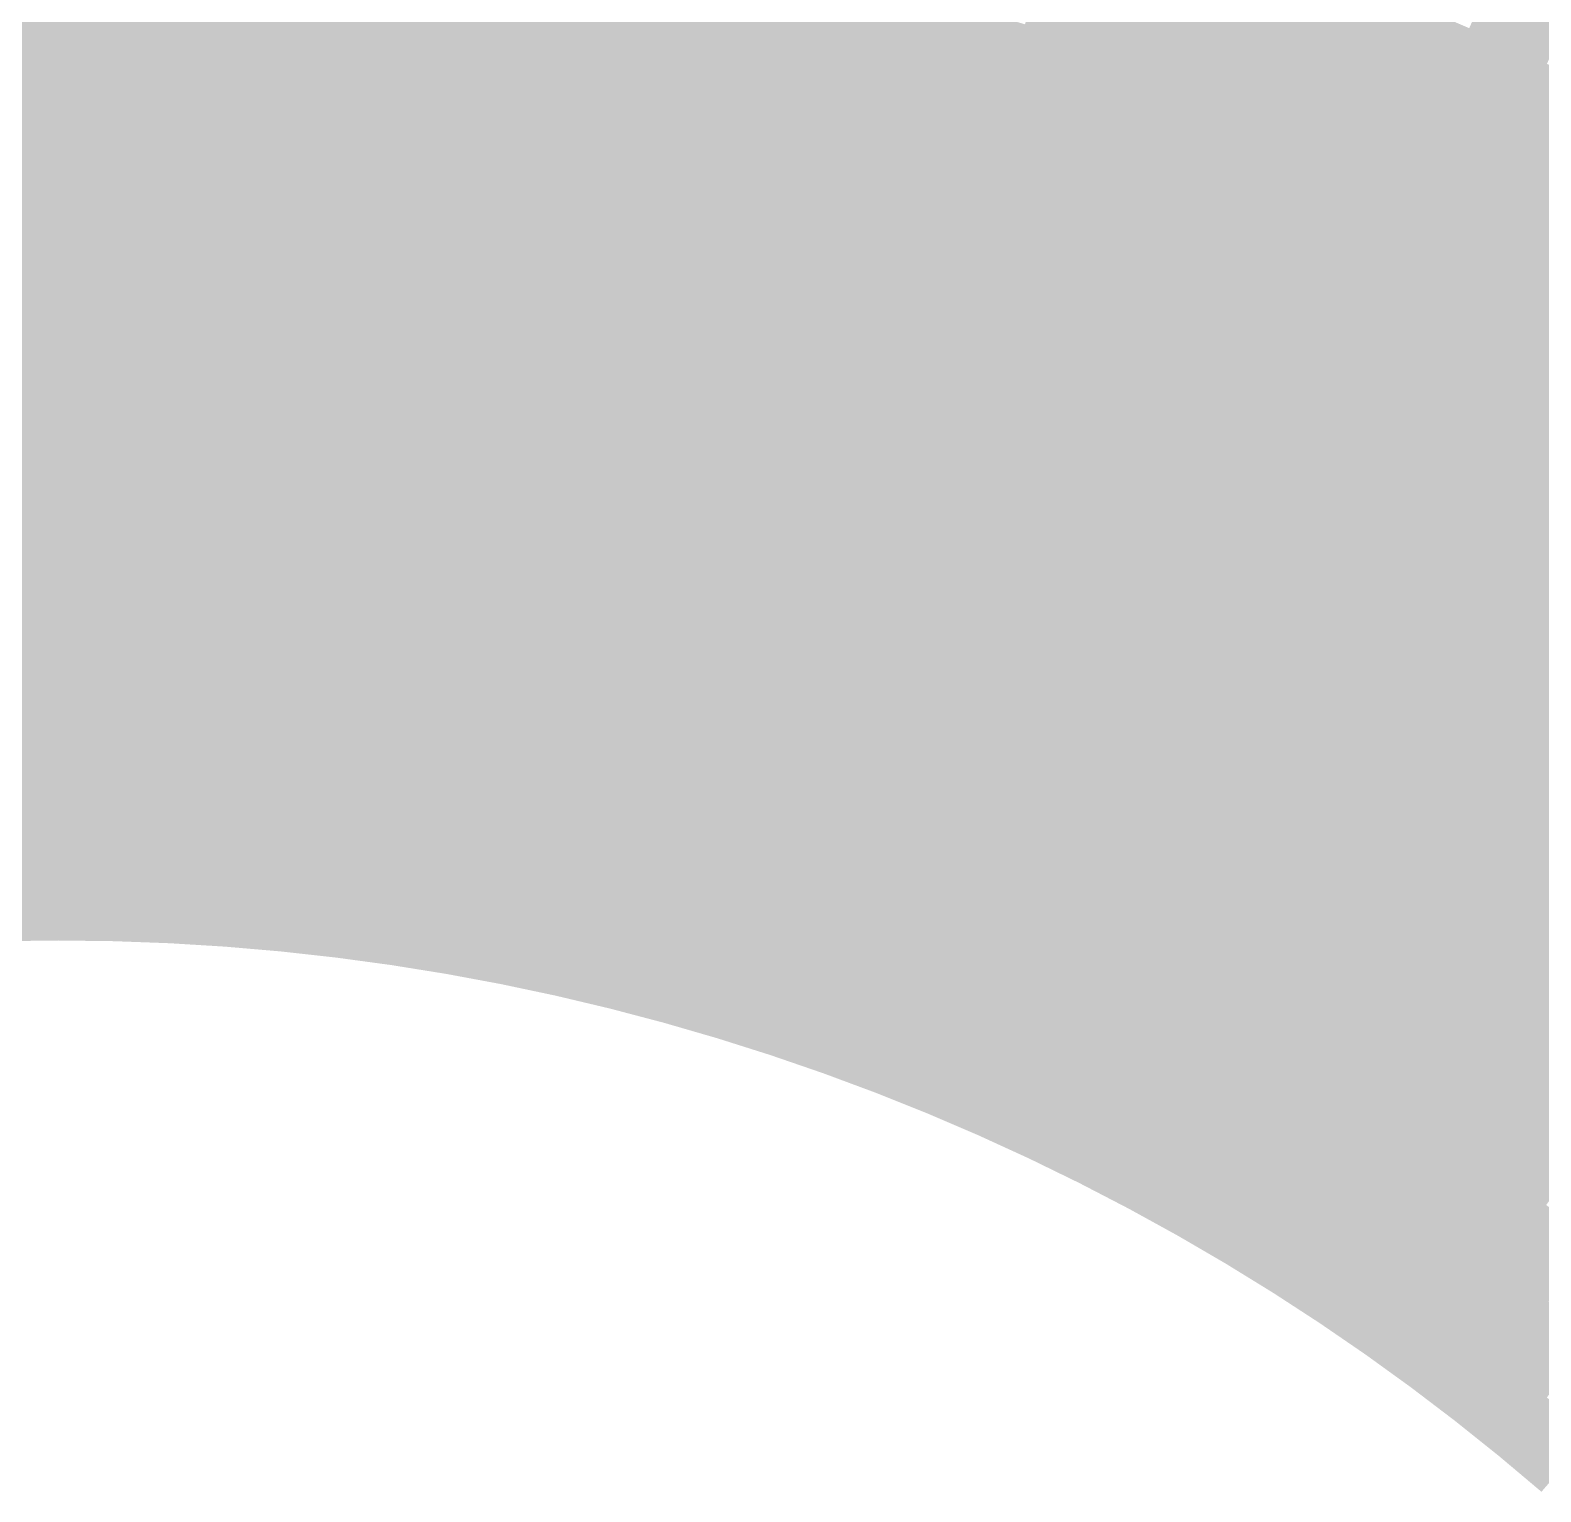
# Model space of a CAD drawing. Header units: inches. Extents: x -266 to 784, y -170 to 213.
# Drawn here: x -0.37 to 19.59, y 22.72 to 42.03 of the extents above; entities that cross this region are included whole.
import ezdxf

# ---------------------------------------------------------------- set-up
doc = ezdxf.new("R2010")
doc.units = ezdxf.units.IN
doc.header["$MEASUREMENT"] = 0

msp = doc.modelspace()

# ---------------------------------------------------------------- linework, layer by layer
at = {"color": 68, "true_color": 0x364000}
msp.add_solid([(15.160043, 42.369483), (15.496933, 43.311027), (16.195277, 41.984676), (16.555172, 42.917669)], dxfattribs=at)
at = {"color": 78, "true_color": 0x273700}
msp.add_solid([(8.388884, 42.173767), (8.583974, 43.154552), (9.421353, 41.955192), (9.640455, 42.930894)], dxfattribs=at)
at = {"color": 88, "true_color": 0x193300}
msp.add_solid([(-1.030732, 41.98735), (-1.055273, 42.987049), (0, 42), (0, 43)], dxfattribs=at)
at = {"color": 88, "true_color": 0x1b3300}
msp.add_solid([(0, 42), (0, 43), (1.030732, 41.98735), (1.055273, 42.987049)], dxfattribs=at)
at = {"color": 88, "true_color": 0x1c3300}
msp.add_solid([(1.030732, 41.98735), (1.055273, 42.987049), (2.060842, 41.949409), (2.10991, 42.948205)], dxfattribs=at)
at = {"color": 78, "true_color": 0x1d3300}
msp.add_solid([(2.060842, 41.949409), (2.10991, 42.948205), (3.089712, 41.886199), (3.163276, 42.88349)], dxfattribs=at)
at = {"color": 78, "true_color": 0x293700}
msp.add_solid([(9.421353, 41.955192), (9.640455, 42.930894), (10.448148, 41.711344), (10.691128, 42.681375)], dxfattribs=at)
at = {"color": 68, "true_color": 0x303c00}
msp.add_solid([(12.772526, 42.105375), (13.06281, 43.062315), (13.801997, 41.77924), (14.115678, 42.728768)], dxfattribs=at)
at = {"color": 68, "true_color": 0x384000}
msp.add_solid([(16.195277, 41.984676), (16.555172, 42.917669), (17.220754, 41.574579), (17.603438, 42.498458)], dxfattribs=at)
at = {"color": 68, "true_color": 0x3f4400}
msp.add_solid([(18.6411, 42.053649), (19.046342, 42.967859), (19.667534, 41.583507), (20.095089, 42.487497)], dxfattribs=at)
at = {"color": 78, "true_color": 0x1e3300}
msp.add_solid([(3.089712, 41.886199), (3.163276, 42.88349), (4.11672, 41.797759), (4.214737, 42.792943)], dxfattribs=at)
at = {"color": 78, "true_color": 0x1f3300}
msp.add_solid([(4.11672, 41.797759), (4.214737, 42.792943), (5.141248, 41.68414), (5.263659, 42.67662)], dxfattribs=at)
at = {"color": 68, "true_color": 0x313c00}
msp.add_solid([(13.801997, 41.77924), (14.115678, 42.728768), (14.823154, 41.427939), (15.160043, 42.369483)], dxfattribs=at)
at = {"color": 78, "true_color": 0x213300}
msp.add_solid([(5.141248, 41.68414), (5.263659, 42.67662), (6.16268, 41.545413), (6.30941, 42.53459)], dxfattribs=at)
at = {"color": 78, "true_color": 0x223300}
msp.add_solid([(6.16268, 41.545413), (6.30941, 42.53459), (7.180399, 41.381661), (7.351361, 42.366939)], dxfattribs=at)
at = {"color": 78, "true_color": 0x2a3700}
msp.add_solid([(10.448148, 41.711344), (10.691128, 42.681375), (11.468649, 41.442371), (11.735361, 42.406147)], dxfattribs=at)
at = {"color": 78, "true_color": 0x233300}
msp.add_solid([(7.180399, 41.381661), (7.351361, 42.366939), (8.193794, 41.192982), (8.388884, 42.173767)], dxfattribs=at)
at = {"color": 78, "true_color": 0x2b3700}
msp.add_solid([(11.468649, 41.442371), (11.735361, 42.406147), (12.482241, 41.148434), (12.772526, 42.105375)], dxfattribs=at)
at = {"color": 68, "true_color": 0x333c00}
msp.add_solid([(14.823154, 41.427939), (15.160043, 42.369483), (15.835382, 41.051683), (16.195277, 41.984676)], dxfattribs=at)
at = {"color": 68, "true_color": 0x394000}
msp.add_solid([(17.220754, 41.574579), (17.603438, 42.498458), (18.235859, 41.139439), (18.6411, 42.053649)], dxfattribs=at)
at = {"color": 78, "true_color": 0x243300}
msp.add_solid([(8.193794, 41.192982), (8.388884, 42.173767), (9.202252, 40.979489), (9.421353, 41.955192)], dxfattribs=at)
at = {"color": 78, "true_color": 0x2c3700}
msp.add_solid([(12.482241, 41.148434), (12.772526, 42.105375), (13.488315, 40.829712), (13.801997, 41.77924)], dxfattribs=at)
at = {"color": 88, "true_color": 0x172f00}
msp.add_solid([(-1.00619, 40.987652), (-1.030732, 41.98735), (0, 41), (0, 42)], dxfattribs=at)
at = {"color": 88, "true_color": 0x182f00}
msp.add_solid([(0, 41), (0, 42), (1.00619, 40.987652), (1.030732, 41.98735)], dxfattribs=at)
at = {"color": 88, "true_color": 0x192f00}
msp.add_solid([(1.00619, 40.987652), (1.030732, 41.98735), (2.011775, 40.950614), (2.060842, 41.949409)], dxfattribs=at)
at = {"color": 88, "true_color": 0x1b2f00}
msp.add_solid([(2.011775, 40.950614), (2.060842, 41.949409), (3.016147, 40.888909), (3.089712, 41.886199)], dxfattribs=at)
at = {"color": 78, "true_color": 0x253300}
msp.add_solid([(9.202252, 40.979489), (9.421353, 41.955192), (10.205168, 40.741313), (10.448148, 41.711344)], dxfattribs=at)
at = {"color": 68, "true_color": 0x343c00}
msp.add_solid([(15.835382, 41.051683), (16.195277, 41.984676), (16.838071, 40.650699), (17.220754, 41.574579)], dxfattribs=at)
at = {"color": 68, "true_color": 0x3b4000}
msp.add_solid([(18.235859, 41.139439), (18.6411, 42.053649), (19.239979, 40.679518), (19.667534, 41.583507)], dxfattribs=at)
at = {"color": 88, "true_color": 0x1c2f00}
msp.add_solid([(3.016147, 40.888909), (3.089712, 41.886199), (4.018703, 40.802574), (4.11672, 41.797759)], dxfattribs=at)
at = {"color": 78, "true_color": 0x1d2f00}
msp.add_solid([(4.018703, 40.802574), (4.11672, 41.797759), (5.018838, 40.691661), (5.141248, 41.68414)], dxfattribs=at)
at = {"color": 78, "true_color": 0x273300}
msp.add_solid([(10.205168, 40.741313), (10.448148, 41.711344), (11.201936, 40.478595), (11.468649, 41.442371)], dxfattribs=at)
at = {"color": 78, "true_color": 0x2e3700}
msp.add_solid([(13.488315, 40.829712), (13.801997, 41.77924), (14.486264, 40.486395), (14.823154, 41.427939)], dxfattribs=at)
at = {"color": 78, "true_color": 0x1e2f00}
msp.add_solid([(5.018838, 40.691661), (5.141248, 41.68414), (6.015949, 40.556237), (6.16268, 41.545413)], dxfattribs=at)
at = {"color": 78, "true_color": 0x1f2f00}
msp.add_solid([(6.015949, 40.556237), (6.16268, 41.545413), (7.009437, 40.396383), (7.180399, 41.381661)], dxfattribs=at)
at = {"color": 68, "true_color": 0x353c00}
msp.add_solid([(16.838071, 40.650699), (17.220754, 41.574579), (17.830618, 40.225229), (18.235859, 41.139439)], dxfattribs=at)
at = {"color": 68, "true_color": 0x3c4000}
msp.add_solid([(19.239979, 40.679518), (19.667534, 41.583507), (20.23251, 40.195094), (20.682121, 41.088318)], dxfattribs=at)
at = {"color": 78, "true_color": 0x202f00}
msp.add_solid([(7.009437, 40.396383), (7.180399, 41.381661), (7.998703, 40.212196), (8.193794, 41.192982)], dxfattribs=at)
at = {"color": 78, "true_color": 0x283300}
msp.add_solid([(11.201936, 40.478595), (11.468649, 41.442371), (12.191956, 40.191494), (12.482241, 41.148434)], dxfattribs=at)
at = {"color": 78, "true_color": 0x2f3700}
msp.add_solid([(14.486264, 40.486395), (14.823154, 41.427939), (15.475487, 40.11869), (15.835382, 41.051683)], dxfattribs=at)
at = {"color": 78, "true_color": 0x212f00}
msp.add_solid([(7.998703, 40.212196), (8.193794, 41.192982), (8.983151, 40.003787), (9.202252, 40.979489)], dxfattribs=at)
at = {"color": 78, "true_color": 0x293300}
msp.add_solid([(12.191956, 40.191494), (12.482241, 41.148434), (13.174633, 39.880184), (13.488315, 40.829712)], dxfattribs=at)
at = {"color": 68, "true_color": 0x373c00}
msp.add_solid([(17.830618, 40.225229), (18.235859, 41.139439), (18.812424, 39.775529), (19.239979, 40.679518)], dxfattribs=at)
at = {"color": 88, "true_color": 0x152b00}
msp.add_solid([(-0.981649, 39.987953), (-1.00619, 40.987652), (0, 40), (0, 41)], dxfattribs=at)
at = {"color": 88, "true_color": 0x162b00}
msp.add_solid([(0, 40), (0, 41), (0.981649, 39.987953), (1.00619, 40.987652)], dxfattribs=at)
at = {"color": 88, "true_color": 0x172b00}
msp.add_solid([(0.981649, 39.987953), (1.00619, 40.987652), (1.962707, 39.951818), (2.011775, 40.950614)], dxfattribs=at)
at = {"color": 88, "true_color": 0x182b00}
msp.add_solid([(1.962707, 39.951818), (2.011775, 40.950614), (2.942583, 39.891618), (3.016147, 40.888909)], dxfattribs=at)
at = {"color": 78, "true_color": 0x222f00}
msp.add_solid([(8.983151, 40.003787), (9.202252, 40.979489), (9.962187, 39.771281), (10.205168, 40.741313)], dxfattribs=at)
at = {"color": 68, "true_color": 0x303700}
msp.add_solid([(15.475487, 40.11869), (15.835382, 41.051683), (16.455388, 39.72682), (16.838071, 40.650699)], dxfattribs=at)
at = {"color": 88, "true_color": 0x192b00}
msp.add_solid([(2.942583, 39.891618), (3.016147, 40.888909), (3.920686, 39.807389), (4.018703, 40.802574)], dxfattribs=at)
at = {"color": 88, "true_color": 0x1a2b00}
msp.add_solid([(3.920686, 39.807389), (4.018703, 40.802574), (4.896427, 39.699181), (5.018838, 40.691661)], dxfattribs=at)
at = {"color": 78, "true_color": 0x232f00}
msp.add_solid([(9.962187, 39.771281), (10.205168, 40.741313), (10.935223, 39.514819), (11.201936, 40.478595)], dxfattribs=at)
at = {"color": 78, "true_color": 0x2a3300}
msp.add_solid([(13.174633, 39.880184), (13.488315, 40.829712), (14.149374, 39.544851), (14.486264, 40.486395)], dxfattribs=at)
at = {"color": 88, "true_color": 0x1b2b00}
msp.add_solid([(4.896427, 39.699181), (5.018838, 40.691661), (5.869219, 39.56706), (6.015949, 40.556237)], dxfattribs=at)
at = {"color": 88, "true_color": 0x1c2b00}
msp.add_solid([(5.869219, 39.56706), (6.015949, 40.556237), (6.838476, 39.411106), (7.009437, 40.396383)], dxfattribs=at)
at = {"color": 68, "true_color": 0x323700}
msp.add_solid([(16.455388, 39.72682), (16.838071, 40.650699), (17.425377, 39.311019), (17.830618, 40.225229)], dxfattribs=at)
at = {"color": 68, "true_color": 0x383c00}
msp.add_solid([(18.812424, 39.775529), (19.239979, 40.679518), (19.782899, 39.301869), (20.23251, 40.195094)], dxfattribs=at)
at = {"color": 78, "true_color": 0x1d2b00}
msp.add_solid([(6.838476, 39.411106), (7.009437, 40.396383), (7.803613, 39.231411), (7.998703, 40.212196)], dxfattribs=at)
at = {"color": 78, "true_color": 0x242f00}
msp.add_solid([(10.935223, 39.514819), (11.201936, 40.478595), (11.901672, 39.234554), (12.191956, 40.191494)], dxfattribs=at)
at = {"color": 78, "true_color": 0x2b3300}
msp.add_solid([(14.149374, 39.544851), (14.486264, 40.486395), (15.115592, 39.185698), (15.475487, 40.11869)], dxfattribs=at)
at = {"color": 78, "true_color": 0x1e2b00}
msp.add_solid([(7.803613, 39.231411), (7.998703, 40.212196), (8.76405, 39.028085), (8.983151, 40.003787)], dxfattribs=at)
at = {"color": 78, "true_color": 0x262f00}
msp.add_solid([(11.901672, 39.234554), (12.191956, 40.191494), (12.860951, 38.930655), (13.174633, 39.880184)], dxfattribs=at)
at = {"color": 78, "true_color": 0x2d3300}
msp.add_solid([(15.115592, 39.185698), (15.475487, 40.11869), (16.072704, 38.80294), (16.455388, 39.72682)], dxfattribs=at)
at = {"color": 68, "true_color": 0x333700}
msp.add_solid([(17.425377, 39.311019), (17.830618, 40.225229), (18.384869, 38.87154), (18.812424, 39.775529)], dxfattribs=at)
at = {"color": 88, "true_color": 0x132600}
msp.add_solid([(-0.957108, 38.988254), (-0.981649, 39.987953), (0, 39), (0, 40)], dxfattribs=at)
at = {"color": 88, "true_color": 0x142600}
msp.add_solid([(0, 39), (0, 40), (0.957108, 38.988254), (0.981649, 39.987953)], dxfattribs=at)
at = {"color": 88, "true_color": 0x152600}
msp.add_solid([(0.957108, 38.988254), (0.981649, 39.987953), (1.913639, 38.953023), (1.962707, 39.951818)], dxfattribs=at)
at = {"color": 88, "true_color": 0x162600}
msp.add_solid([(1.913639, 38.953023), (1.962707, 39.951818), (2.869018, 38.894328), (2.942583, 39.891618)], dxfattribs=at)
at = {"color": 78, "true_color": 0x1f2b00}
msp.add_solid([(8.76405, 39.028085), (8.983151, 40.003787), (9.719207, 38.80125), (9.962187, 39.771281)], dxfattribs=at)
at = {"color": 88, "true_color": 0x172600}
msp.add_solid([(2.869018, 38.894328), (2.942583, 39.891618), (3.822668, 38.812204), (3.920686, 39.807389)], dxfattribs=at)
at = {"color": 88, "true_color": 0x182600}
for points in [[(3.822668, 38.812204), (3.920686, 39.807389), (4.774016, 38.706702), (4.896427, 39.699181)], [(4.774016, 38.706702), (4.896427, 39.699181), (5.722489, 38.577884), (5.869219, 39.56706)]]:
    msp.add_solid(points, dxfattribs=at)
at = {"color": 78, "true_color": 0x202b00}
msp.add_solid([(9.719207, 38.80125), (9.962187, 39.771281), (10.66851, 38.551043), (10.935223, 39.514819)], dxfattribs=at)
at = {"color": 78, "true_color": 0x272f00}
msp.add_solid([(12.860951, 38.930655), (13.174633, 39.880184), (13.812484, 38.603307), (14.149374, 39.544851)], dxfattribs=at)
at = {"color": 78, "true_color": 0x2e3300}
msp.add_solid([(16.072704, 38.80294), (16.455388, 39.72682), (17.020135, 38.39681), (17.425377, 39.311019)], dxfattribs=at)
at = {"color": 68, "true_color": 0x343700}
msp.add_solid([(18.384869, 38.87154), (18.812424, 39.775529), (19.333287, 38.408645), (19.782899, 39.301869)], dxfattribs=at)
at = {"color": 88, "true_color": 0x192600}
msp.add_solid([(5.722489, 38.577884), (5.869219, 39.56706), (6.667514, 38.425828), (6.838476, 39.411106)], dxfattribs=at)
at = {"color": 78, "true_color": 0x212b00}
msp.add_solid([(10.66851, 38.551043), (10.935223, 39.514819), (11.611387, 38.277613), (11.901672, 39.234554)], dxfattribs=at)
at = {"color": 78, "true_color": 0x282f00}
msp.add_solid([(13.812484, 38.603307), (14.149374, 39.544851), (14.755696, 38.252705), (15.115592, 39.185698)], dxfattribs=at)
at = {"color": 88, "true_color": 0x1a2600}
msp.add_solid([(6.667514, 38.425828), (6.838476, 39.411106), (7.608523, 38.250626), (7.803613, 39.231411)], dxfattribs=at)
at = {"color": 78, "true_color": 0x2f3300}
msp.add_solid([(17.020135, 38.39681), (17.425377, 39.311019), (17.957314, 37.96755), (18.384869, 38.87154)], dxfattribs=at)
at = {"color": 88, "true_color": 0x1b2600}
msp.add_solid([(7.608523, 38.250626), (7.803613, 39.231411), (8.544948, 38.052383), (8.76405, 39.028085)], dxfattribs=at)
at = {"color": 78, "true_color": 0x222b00}
msp.add_solid([(11.611387, 38.277613), (11.901672, 39.234554), (12.54727, 37.981127), (12.860951, 38.930655)], dxfattribs=at)
at = {"color": 78, "true_color": 0x292f00}
msp.add_solid([(14.755696, 38.252705), (15.115592, 39.185698), (15.690021, 37.879061), (16.072704, 38.80294)], dxfattribs=at)
at = {"color": 68, "true_color": 0x363700}
msp.add_solid([(19.333287, 38.408645), (19.782899, 39.301869), (20.27006, 37.922614), (20.741456, 38.804536)], dxfattribs=at)
at = {"color": 88, "true_color": 0x112200}
msp.add_solid([(-0.932567, 37.988555), (-0.957108, 38.988254), (0, 38), (0, 39)], dxfattribs=at)
at = {"color": 88, "true_color": 0x122200}
msp.add_solid([(0, 38), (0, 39), (0.932567, 37.988555), (0.957108, 38.988254)], dxfattribs=at)
at = {"color": 88, "true_color": 0x132200}
for points in [[(0.932567, 37.988555), (0.957108, 38.988254), (1.864572, 37.954227), (1.913639, 38.953023)], [(1.864572, 37.954227), (1.913639, 38.953023), (2.795453, 37.897037), (2.869018, 38.894328)]]:
    msp.add_solid(points, dxfattribs=at)
at = {"color": 88, "true_color": 0x1c2600}
msp.add_solid([(8.544948, 38.052383), (8.76405, 39.028085), (9.476227, 37.831219), (9.719207, 38.80125)], dxfattribs=at)
at = {"color": 78, "true_color": 0x232b00}
msp.add_solid([(12.54727, 37.981127), (12.860951, 38.930655), (13.475594, 37.661763), (13.812484, 38.603307)], dxfattribs=at)
at = {"color": 88, "true_color": 0x142200}
msp.add_solid([(2.795453, 37.897037), (2.869018, 38.894328), (3.724651, 37.81702), (3.822668, 38.812204)], dxfattribs=at)
at = {"color": 88, "true_color": 0x152200}
msp.add_solid([(3.724651, 37.81702), (3.822668, 38.812204), (4.651606, 37.714222), (4.774016, 38.706702)], dxfattribs=at)
at = {"color": 78, "true_color": 0x1d2600}
msp.add_solid([(9.476227, 37.831219), (9.719207, 38.80125), (10.401798, 37.587267), (10.66851, 38.551043)], dxfattribs=at)
at = {"color": 78, "true_color": 0x2a2f00}
msp.add_solid([(15.690021, 37.879061), (16.072704, 38.80294), (16.614894, 37.4826), (17.020135, 38.39681)], dxfattribs=at)
at = {"color": 68, "true_color": 0x303300}
msp.add_solid([(17.957314, 37.96755), (18.384869, 38.87154), (18.883676, 37.515421), (19.333287, 38.408645)], dxfattribs=at)
at = {"color": 88, "true_color": 0x162200}
msp.add_solid([(4.651606, 37.714222), (4.774016, 38.706702), (5.575758, 37.588707), (5.722489, 38.577884)], dxfattribs=at)
at = {"color": 88, "true_color": 0x172200}
for points in [[(5.575758, 37.588707), (5.722489, 38.577884), (6.496552, 37.44055), (6.667514, 38.425828)], [(6.496552, 37.44055), (6.667514, 38.425828), (7.413432, 37.269841), (7.608523, 38.250626)]]:
    msp.add_solid(points, dxfattribs=at)
at = {"color": 78, "true_color": 0x1e2600}
msp.add_solid([(10.401798, 37.587267), (10.66851, 38.551043), (11.321102, 37.320673), (11.611387, 38.277613)], dxfattribs=at)
at = {"color": 78, "true_color": 0x242b00}
msp.add_solid([(13.475594, 37.661763), (13.812484, 38.603307), (14.395801, 37.319712), (14.755696, 38.252705)], dxfattribs=at)
at = {"color": 78, "true_color": 0x2b2f00}
msp.add_solid([(16.614894, 37.4826), (17.020135, 38.39681), (17.529759, 37.063561), (17.957314, 37.96755)], dxfattribs=at)
at = {"color": 68, "true_color": 0x313300}
msp.add_solid([(18.883676, 37.515421), (19.333287, 38.408645), (19.798663, 37.040693), (20.27006, 37.922614)], dxfattribs=at)
at = {"color": 88, "true_color": 0x182200}
msp.add_solid([(7.413432, 37.269841), (7.608523, 38.250626), (8.325847, 37.076681), (8.544948, 38.052383)], dxfattribs=at)
at = {"color": 78, "true_color": 0x1f2600}
msp.add_solid([(11.321102, 37.320673), (11.611387, 38.277613), (12.233588, 37.031599), (12.54727, 37.981127)], dxfattribs=at)
at = {"color": 78, "true_color": 0x252b00}
msp.add_solid([(14.395801, 37.319712), (14.755696, 38.252705), (15.307337, 36.955181), (15.690021, 37.879061)], dxfattribs=at)
at = {"color": 88, "true_color": 0x0f1e00}
msp.add_solid([(-0.908025, 36.988856), (-0.932567, 37.988555), (0, 37), (0, 38)], dxfattribs=at)
at = {"color": 88, "true_color": 0x101e00}
for points in [[(0, 37), (0, 38), (0.908025, 36.988856), (0.932567, 37.988555)], [(0.908025, 36.988856), (0.932567, 37.988555), (1.815504, 36.955432), (1.864572, 37.954227)]]:
    msp.add_solid(points, dxfattribs=at)
at = {"color": 88, "true_color": 0x111e00}
msp.add_solid([(1.815504, 36.955432), (1.864572, 37.954227), (2.721889, 36.899747), (2.795453, 37.897037)], dxfattribs=at)
at = {"color": 88, "true_color": 0x192200}
msp.add_solid([(8.325847, 37.076681), (8.544948, 38.052383), (9.233247, 36.861188), (9.476227, 37.831219)], dxfattribs=at)
at = {"color": 78, "true_color": 0x202600}
msp.add_solid([(12.233588, 37.031599), (12.54727, 37.981127), (13.138704, 36.720219), (13.475594, 37.661763)], dxfattribs=at)
at = {"color": 78, "true_color": 0x2c2f00}
msp.add_solid([(17.529759, 37.063561), (17.957314, 37.96755), (18.434065, 36.622196), (18.883676, 37.515421)], dxfattribs=at)
at = {"color": 88, "true_color": 0x121e00}
for points in [[(2.721889, 36.899747), (2.795453, 37.897037), (3.626634, 36.821835), (3.724651, 37.81702)], [(3.626634, 36.821835), (3.724651, 37.81702), (4.529195, 36.721743), (4.651606, 37.714222)]]:
    msp.add_solid(points, dxfattribs=at)
at = {"color": 88, "true_color": 0x131e00}
msp.add_solid([(4.529195, 36.721743), (4.651606, 37.714222), (5.429028, 36.599531), (5.575758, 37.588707)], dxfattribs=at)
at = {"color": 88, "true_color": 0x1a2200}
msp.add_solid([(9.233247, 36.861188), (9.476227, 37.831219), (10.135085, 36.62349), (10.401798, 37.587267)], dxfattribs=at)
at = {"color": 78, "true_color": 0x262b00}
msp.add_solid([(15.307337, 36.955181), (15.690021, 37.879061), (16.209653, 36.56839), (16.614894, 37.4826)], dxfattribs=at)
at = {"color": 88, "true_color": 0x141e00}
for points in [[(5.429028, 36.599531), (5.575758, 37.588707), (6.32559, 36.455273), (6.496552, 37.44055)], [(6.32559, 36.455273), (6.496552, 37.44055), (7.218342, 36.289055), (7.413432, 37.269841)]]:
    msp.add_solid(points, dxfattribs=at)
at = {"color": 88, "true_color": 0x1b2200}
for points in [[(10.135085, 36.62349), (10.401798, 37.587267), (11.030818, 36.363733), (11.321102, 37.320673)], [(11.030818, 36.363733), (11.321102, 37.320673), (11.919906, 36.082071), (12.233588, 37.031599)]]:
    msp.add_solid(points, dxfattribs=at)
at = {"color": 78, "true_color": 0x212600}
for points in [[(13.138704, 36.720219), (13.475594, 37.661763), (14.035906, 36.386719), (14.395801, 37.319712)], [(14.035906, 36.386719), (14.395801, 37.319712), (14.924654, 36.031302), (15.307337, 36.955181)]]:
    msp.add_solid(points, dxfattribs=at)
at = {"color": 78, "true_color": 0x2d2f00}
msp.add_solid([(18.434065, 36.622196), (18.883676, 37.515421), (19.327266, 36.158772), (19.798663, 37.040693)], dxfattribs=at)
at = {"color": 78, "true_color": 0x272b00}
msp.add_solid([(16.209653, 36.56839), (16.614894, 37.4826), (17.102204, 36.159572), (17.529759, 37.063561)], dxfattribs=at)
at = {"color": 88, "true_color": 0x151e00}
msp.add_solid([(7.218342, 36.289055), (7.413432, 37.269841), (8.106746, 36.100979), (8.325847, 37.076681)], dxfattribs=at)
at = {"color": 88, "true_color": 0x0d1a00}
for points in [[(-0.883484, 35.989157), (-0.908025, 36.988856), (0, 36), (0, 37)], [(0, 36), (0, 37), (0.883484, 35.989157), (0.908025, 36.988856)]]:
    msp.add_solid(points, dxfattribs=at)
at = {"color": 88, "true_color": 0x0e1a00}
for points in [[(0.883484, 35.989157), (0.908025, 36.988856), (1.766436, 35.956636), (1.815504, 36.955432)], [(1.766436, 35.956636), (1.815504, 36.955432), (2.648324, 35.902456), (2.721889, 36.899747)]]:
    msp.add_solid(points, dxfattribs=at)
at = {"color": 88, "true_color": 0x161e00}
msp.add_solid([(8.106746, 36.100979), (8.325847, 37.076681), (8.990267, 35.891156), (9.233247, 36.861188)], dxfattribs=at)
at = {"color": 88, "true_color": 0x1c2200}
msp.add_solid([(11.919906, 36.082071), (12.233588, 37.031599), (12.801814, 35.778674), (13.138704, 36.720219)], dxfattribs=at)
at = {"color": 78, "true_color": 0x222600}
msp.add_solid([(14.924654, 36.031302), (15.307337, 36.955181), (15.804411, 35.65418), (16.209653, 36.56839)], dxfattribs=at)
at = {"color": 78, "true_color": 0x282b00}
msp.add_solid([(17.102204, 36.159572), (17.529759, 37.063561), (17.984453, 35.728972), (18.434065, 36.622196)], dxfattribs=at)
at = {"color": 78, "true_color": 0x2e2f00}
msp.add_solid([(19.327266, 36.158772), (19.798663, 37.040693), (20.208826, 35.673567), (20.701724, 36.543654)], dxfattribs=at)
at = {"color": 88, "true_color": 0x0f1a00}
msp.add_solid([(2.648324, 35.902456), (2.721889, 36.899747), (3.528617, 35.82665), (3.626634, 36.821835)], dxfattribs=at)
at = {"color": 88, "true_color": 0x101a00}
for points in [[(3.528617, 35.82665), (3.626634, 36.821835), (4.406784, 35.729263), (4.529195, 36.721743)], [(4.406784, 35.729263), (4.529195, 36.721743), (5.282297, 35.610354), (5.429028, 36.599531)]]:
    msp.add_solid(points, dxfattribs=at)
at = {"color": 88, "true_color": 0x171e00}
for points in [[(8.990267, 35.891156), (9.233247, 36.861188), (9.868372, 35.659714), (10.135085, 36.62349)], [(9.868372, 35.659714), (10.135085, 36.62349), (10.740533, 35.406792), (11.030818, 36.363733)]]:
    msp.add_solid(points, dxfattribs=at)
at = {"color": 78, "true_color": 0x1d2200}
msp.add_solid([(12.801814, 35.778674), (13.138704, 36.720219), (13.676011, 35.453726), (14.035906, 36.386719)], dxfattribs=at)
at = {"color": 88, "true_color": 0x111a00}
msp.add_solid([(5.282297, 35.610354), (5.429028, 36.599531), (6.154628, 35.469995), (6.32559, 36.455273)], dxfattribs=at)
at = {"color": 78, "true_color": 0x232600}
msp.add_solid([(15.804411, 35.65418), (16.209653, 36.56839), (16.674649, 35.255582), (17.102204, 36.159572)], dxfattribs=at)
at = {"color": 78, "true_color": 0x292b00}
msp.add_solid([(17.984453, 35.728972), (18.434065, 36.622196), (18.855869, 35.276851), (19.327266, 36.158772)], dxfattribs=at)
at = {"color": 88, "true_color": 0x121a00}
for points in [[(6.154628, 35.469995), (6.32559, 36.455273), (7.023252, 35.30827), (7.218342, 36.289055)], [(7.023252, 35.30827), (7.218342, 36.289055), (7.887645, 35.125277), (8.106746, 36.100979)]]:
    msp.add_solid(points, dxfattribs=at)
at = {"color": 88, "true_color": 0x181e00}
msp.add_solid([(10.740533, 35.406792), (11.030818, 36.363733), (11.606224, 35.132543), (11.919906, 36.082071)], dxfattribs=at)
at = {"color": 78, "true_color": 0x1e2200}
msp.add_solid([(13.676011, 35.453726), (14.035906, 36.386719), (14.54197, 35.107422), (14.924654, 36.031302)], dxfattribs=at)
at = {"color": 78, "true_color": 0x242600}
msp.add_solid([(16.674649, 35.255582), (17.102204, 36.159572), (17.534842, 34.835748), (17.984453, 35.728972)], dxfattribs=at)
at = {"color": 78, "true_color": 0x2a2b00}
msp.add_solid([(18.855869, 35.276851), (19.327266, 36.158772), (19.715928, 34.80348), (20.208826, 35.673567)], dxfattribs=at)
at = {"color": 88, "true_color": 0x0b1500}
for points in [[(-0.858943, 34.989459), (-0.883484, 35.989157), (0, 35), (0, 36)], [(0, 35), (0, 36), (0.858943, 34.989459), (0.883484, 35.989157)]]:
    msp.add_solid(points, dxfattribs=at)
at = {"color": 88, "true_color": 0x0c1500}
for points in [[(0.858943, 34.989459), (0.883484, 35.989157), (1.717369, 34.957841), (1.766436, 35.956636)], [(1.717369, 34.957841), (1.766436, 35.956636), (2.57476, 34.905166), (2.648324, 35.902456)]]:
    msp.add_solid(points, dxfattribs=at)
at = {"color": 88, "true_color": 0x131a00}
for points in [[(7.887645, 35.125277), (8.106746, 36.100979), (8.747286, 34.921125), (8.990267, 35.891156)], [(8.747286, 34.921125), (8.990267, 35.891156), (9.601659, 34.695938), (9.868372, 35.659714)]]:
    msp.add_solid(points, dxfattribs=at)
at = {"color": 88, "true_color": 0x191e00}
for points in [[(11.606224, 35.132543), (11.919906, 36.082071), (12.464925, 34.83713), (12.801814, 35.778674)], [(12.464925, 34.83713), (12.801814, 35.778674), (13.316116, 34.520734), (13.676011, 35.453726)]]:
    msp.add_solid(points, dxfattribs=at)
at = {"color": 78, "true_color": 0x1f2200}
for points in [[(14.54197, 35.107422), (14.924654, 36.031302), (15.39917, 34.739971), (15.804411, 35.65418)], [(15.39917, 34.739971), (15.804411, 35.65418), (16.247094, 34.351593), (16.674649, 35.255582)]]:
    msp.add_solid(points, dxfattribs=at)
at = {"color": 88, "true_color": 0x0d1500}
for points in [[(2.57476, 34.905166), (2.648324, 35.902456), (3.4306, 34.831465), (3.528617, 35.82665)], [(3.4306, 34.831465), (3.528617, 35.82665), (4.284374, 34.736784), (4.406784, 35.729263)]]:
    msp.add_solid(points, dxfattribs=at)
at = {"color": 88, "true_color": 0x0e1500}
for points in [[(4.284374, 34.736784), (4.406784, 35.729263), (5.135567, 34.621178), (5.282297, 35.610354)], [(5.135567, 34.621178), (5.282297, 35.610354), (5.983666, 34.484717), (6.154628, 35.469995)]]:
    msp.add_solid(points, dxfattribs=at)
at = {"color": 78, "true_color": 0x252600}
msp.add_solid([(17.534842, 34.835748), (17.984453, 35.728972), (18.384473, 34.394929), (18.855869, 35.276851)], dxfattribs=at)
at = {"color": 88, "true_color": 0x141a00}
msp.add_solid([(9.601659, 34.695938), (9.868372, 35.659714), (10.450248, 34.449852), (10.740533, 35.406792)], dxfattribs=at)
at = {"color": 88, "true_color": 0x0f1500}
for points in [[(5.983666, 34.484717), (6.154628, 35.469995), (6.828161, 34.327485), (7.023252, 35.30827)], [(6.828161, 34.327485), (7.023252, 35.30827), (7.668543, 34.149575), (7.887645, 35.125277)]]:
    msp.add_solid(points, dxfattribs=at)
at = {"color": 88, "true_color": 0x151a00}
for points in [[(10.450248, 34.449852), (10.740533, 35.406792), (11.292543, 34.183015), (11.606224, 35.132543)], [(11.292543, 34.183015), (11.606224, 35.132543), (12.128035, 33.895586), (12.464925, 34.83713)]]:
    msp.add_solid(points, dxfattribs=at)
at = {"color": 88, "true_color": 0x1a1e00}
msp.add_solid([(13.316116, 34.520734), (13.676011, 35.453726), (14.159287, 34.183543), (14.54197, 35.107422)], dxfattribs=at)
at = {"color": 88, "true_color": 0x101500}
for points in [[(7.668543, 34.149575), (7.887645, 35.125277), (8.504306, 33.951094), (8.747286, 34.921125)], [(8.504306, 33.951094), (8.747286, 34.921125), (9.334947, 33.732162), (9.601659, 34.695938)]]:
    msp.add_solid(points, dxfattribs=at)
at = {"color": 78, "true_color": 0x202200}
msp.add_solid([(16.247094, 34.351593), (16.674649, 35.255582), (17.085231, 33.942523), (17.534842, 34.835748)], dxfattribs=at)
at = {"color": 38, "true_color": 0x262600}
for points in [[(18.384473, 34.394929), (18.855869, 35.276851), (19.223029, 33.933393), (19.715928, 34.80348)], [(19.223029, 33.933393), (19.715928, 34.80348), (20.050007, 33.451416), (20.56411, 34.309144)]]:
    msp.add_solid(points, dxfattribs=at)
at = {"color": 98, "true_color": 0x081100}
msp.add_solid([(-0.834402, 33.98976), (-0.858943, 34.989459), (0, 34), (0, 35)], dxfattribs=at)
at = {"color": 98, "true_color": 0x091100}
for points in [[(0, 34), (0, 35), (0.834402, 33.98976), (0.858943, 34.989459)], [(0.834402, 33.98976), (0.858943, 34.989459), (1.668301, 33.959046), (1.717369, 34.957841)]]:
    msp.add_solid(points, dxfattribs=at)
at = {"color": 88, "true_color": 0x0a1100}
for points in [[(1.668301, 33.959046), (1.717369, 34.957841), (2.501195, 33.907876), (2.57476, 34.905166)], [(2.501195, 33.907876), (2.57476, 34.905166), (3.332583, 33.836281), (3.4306, 34.831465)], [(3.332583, 33.836281), (3.4306, 34.831465), (4.161963, 33.744304), (4.284374, 34.736784)]]:
    msp.add_solid(points, dxfattribs=at)
at = {"color": 88, "true_color": 0x1b1e00}
for points in [[(14.159287, 34.183543), (14.54197, 35.107422), (14.993929, 33.825761), (15.39917, 34.739971)], [(14.993929, 33.825761), (15.39917, 34.739971), (15.819538, 33.447604), (16.247094, 34.351593)]]:
    msp.add_solid(points, dxfattribs=at)
at = {"color": 88, "true_color": 0x0b1100}
for points in [[(4.161963, 33.744304), (4.284374, 34.736784), (4.988836, 33.632001), (5.135567, 34.621178)], [(4.988836, 33.632001), (5.135567, 34.621178), (5.812704, 33.49944), (5.983666, 34.484717)]]:
    msp.add_solid(points, dxfattribs=at)
at = {"color": 88, "true_color": 0x161a00}
for points in [[(12.128035, 33.895586), (12.464925, 34.83713), (12.956221, 33.587741), (13.316116, 34.520734)], [(12.956221, 33.587741), (13.316116, 34.520734), (13.776604, 33.259663), (14.159287, 34.183543)]]:
    msp.add_solid(points, dxfattribs=at)
at = {"color": 78, "true_color": 0x212200}
msp.add_solid([(17.085231, 33.942523), (17.534842, 34.835748), (17.913076, 33.513008), (18.384473, 34.394929)], dxfattribs=at)
at = {"color": 88, "true_color": 0x111500}
for points in [[(9.334947, 33.732162), (9.601659, 34.695938), (10.159964, 33.492912), (10.450248, 34.449852)], [(10.159964, 33.492912), (10.450248, 34.449852), (10.978861, 33.233486), (11.292543, 34.183015)]]:
    msp.add_solid(points, dxfattribs=at)
at = {"color": 88, "true_color": 0x0c1100}
for points in [[(5.812704, 33.49944), (5.983666, 34.484717), (6.633071, 33.3467), (6.828161, 34.327485)], [(6.633071, 33.3467), (6.828161, 34.327485), (7.449442, 33.173872), (7.668543, 34.149575)], [(7.449442, 33.173872), (7.668543, 34.149575), (8.261326, 32.981063), (8.504306, 33.951094)]]:
    msp.add_solid(points, dxfattribs=at)
at = {"color": 88, "true_color": 0x1c1e00}
msp.add_solid([(15.819538, 33.447604), (16.247094, 34.351593), (16.635619, 33.049299), (17.085231, 33.942523)], dxfattribs=at)
at = {"color": 38, "true_color": 0x222200}
for points in [[(17.913076, 33.513008), (18.384473, 34.394929), (18.730131, 33.063306), (19.223029, 33.933393)], [(18.730131, 33.063306), (19.223029, 33.933393), (19.535904, 32.593687), (20.050007, 33.451416)]]:
    msp.add_solid(points, dxfattribs=at)
at = {"color": 88, "true_color": 0x121500}
for points in [[(10.978861, 33.233486), (11.292543, 34.183015), (11.791145, 32.954042), (12.128035, 33.895586)], [(11.791145, 32.954042), (12.128035, 33.895586), (12.596326, 32.654748), (12.956221, 33.587741)]]:
    msp.add_solid(points, dxfattribs=at)
at = {"color": 88, "true_color": 0x171a00}
msp.add_solid([(13.776604, 33.259663), (14.159287, 34.183543), (14.588687, 32.911551), (14.993929, 33.825761)], dxfattribs=at)
at = {"color": 98, "true_color": 0x060d00}
msp.add_solid([(-0.809861, 32.990061), (-0.834402, 33.98976), (0, 33), (0, 34)], dxfattribs=at)
at = {"color": 98, "true_color": 0x070d00}
for points in [[(0, 33), (0, 34), (0.809861, 32.990061), (0.834402, 33.98976)], [(0.809861, 32.990061), (0.834402, 33.98976), (1.619233, 32.96025), (1.668301, 33.959046)], [(1.619233, 32.96025), (1.668301, 33.959046), (2.427631, 32.910585), (2.501195, 33.907876)]]:
    msp.add_solid(points, dxfattribs=at)
at = {"color": 88, "true_color": 0x0d1100}
for points in [[(8.261326, 32.981063), (8.504306, 33.951094), (9.068234, 32.768386), (9.334947, 33.732162)], [(9.068234, 32.768386), (9.334947, 33.732162), (9.869679, 32.535971), (10.159964, 33.492912)]]:
    msp.add_solid(points, dxfattribs=at)
at = {"color": 78, "true_color": 0x1d1e00}
msp.add_solid([(16.635619, 33.049299), (17.085231, 33.942523), (17.441679, 32.631087), (17.913076, 33.513008)], dxfattribs=at)
at = {"color": 98, "true_color": 0x080d00}
for points in [[(2.427631, 32.910585), (2.501195, 33.907876), (3.234566, 32.841096), (3.332583, 33.836281)], [(3.234566, 32.841096), (3.332583, 33.836281), (4.039552, 32.751825), (4.161963, 33.744304)], [(4.039552, 32.751825), (4.161963, 33.744304), (4.842106, 32.642825), (4.988836, 33.632001)], [(4.842106, 32.642825), (4.988836, 33.632001), (5.641742, 32.514162), (5.812704, 33.49944)]]:
    msp.add_solid(points, dxfattribs=at)
at = {"color": 88, "true_color": 0x181a00}
for points in [[(14.588687, 32.911551), (14.993929, 33.825761), (15.391983, 32.543615), (15.819538, 33.447604)], [(15.391983, 32.543615), (15.819538, 33.447604), (16.186008, 32.156075), (16.635619, 33.049299)]]:
    msp.add_solid(points, dxfattribs=at)
at = {"color": 88, "true_color": 0x131500}
for points in [[(12.596326, 32.654748), (12.956221, 33.587741), (13.39392, 32.335784), (13.776604, 33.259663)], [(13.39392, 32.335784), (13.776604, 33.259663), (14.183446, 31.997341), (14.588687, 32.911551)]]:
    msp.add_solid(points, dxfattribs=at)
at = {"color": 98, "true_color": 0x090d00}
for points in [[(5.641742, 32.514162), (5.812704, 33.49944), (6.437981, 32.365914), (6.633071, 33.3467)], [(6.437981, 32.365914), (6.633071, 33.3467), (7.230341, 32.19817), (7.449442, 33.173872)], [(7.230341, 32.19817), (7.449442, 33.173872), (8.018346, 32.011031), (8.261326, 32.981063)]]:
    msp.add_solid(points, dxfattribs=at)
at = {"color": 88, "true_color": 0x0e1100}
for points in [[(9.869679, 32.535971), (10.159964, 33.492912), (10.665179, 32.283958), (10.978861, 33.233486)], [(10.665179, 32.283958), (10.978861, 33.233486), (11.454255, 32.012498), (11.791145, 32.954042)], [(11.454255, 32.012498), (11.791145, 32.954042), (12.236431, 31.721755), (12.596326, 32.654748)]]:
    msp.add_solid(points, dxfattribs=at)
at = {"color": 38, "true_color": 0x1e1e00}
for points in [[(17.441679, 32.631087), (17.913076, 33.513008), (18.237233, 32.193219), (18.730131, 33.063306)], [(18.237233, 32.193219), (18.730131, 33.063306), (19.021802, 31.735959), (19.535904, 32.593687)]]:
    msp.add_solid(points, dxfattribs=at)
at = {"color": 38, "true_color": 0x222100}
msp.add_solid([(19.535904, 32.593687), (20.050007, 33.451416), (20.32991, 32.104435), (20.864907, 32.949289)], dxfattribs=at)
at = {"color": 98, "true_color": 0x040900}
for points in [[(-0.785319, 31.990362), (-0.809861, 32.990061), (0, 32), (0, 33)], [(0, 32), (0, 33), (0.785319, 31.990362), (0.809861, 32.990061)]]:
    msp.add_solid(points, dxfattribs=at)
at = {"color": 98, "true_color": 0x050900}
for points in [[(0.785319, 31.990362), (0.809861, 32.990061), (1.570166, 31.961455), (1.619233, 32.96025)], [(1.570166, 31.961455), (1.619233, 32.96025), (2.354066, 31.913295), (2.427631, 32.910585)], [(2.354066, 31.913295), (2.427631, 32.910585), (3.136548, 31.845911), (3.234566, 32.841096)], [(3.136548, 31.845911), (3.234566, 32.841096), (3.917142, 31.759345), (4.039552, 32.751825)], [(3.917142, 31.759345), (4.039552, 32.751825), (4.695375, 31.653648), (4.842106, 32.642825)]]:
    msp.add_solid(points, dxfattribs=at)
at = {"color": 88, "true_color": 0x0a0d00}
for points in [[(8.018346, 32.011031), (8.261326, 32.981063), (8.801521, 31.80461), (9.068234, 32.768386)], [(8.801521, 31.80461), (9.068234, 32.768386), (9.579394, 31.579031), (9.869679, 32.535971)], [(9.579394, 31.579031), (9.869679, 32.535971), (10.351497, 31.33443), (10.665179, 32.283958)]]:
    msp.add_solid(points, dxfattribs=at)
at = {"color": 88, "true_color": 0x191a00}
for points in [[(16.186008, 32.156075), (16.635619, 33.049299), (16.970283, 31.749166), (17.441679, 32.631087)], [(16.970283, 31.749166), (17.441679, 32.631087), (17.744335, 31.323132), (18.237233, 32.193219)]]:
    msp.add_solid(points, dxfattribs=at)
at = {"color": 88, "true_color": 0x141500}
for points in [[(14.183446, 31.997341), (14.588687, 32.911551), (14.964428, 31.639625), (15.391983, 32.543615)], [(14.964428, 31.639625), (15.391983, 32.543615), (15.736397, 31.262851), (16.186008, 32.156075)]]:
    msp.add_solid(points, dxfattribs=at)
at = {"color": 98, "true_color": 0x060900}
for points in [[(4.695375, 31.653648), (4.842106, 32.642825), (5.47078, 31.528885), (5.641742, 32.514162)], [(5.47078, 31.528885), (5.641742, 32.514162), (6.24289, 31.385129), (6.437981, 32.365914)], [(6.24289, 31.385129), (6.437981, 32.365914), (7.01124, 31.222468), (7.230341, 32.19817)], [(7.01124, 31.222468), (7.230341, 32.19817), (7.775366, 31.041), (8.018346, 32.011031)], [(7.775366, 31.041), (8.018346, 32.011031), (8.534808, 30.840834), (8.801521, 31.80461)]]:
    msp.add_solid(points, dxfattribs=at)
at = {"color": 88, "true_color": 0x0f1100}
for points in [[(12.236431, 31.721755), (12.596326, 32.654748), (13.011237, 31.411904), (13.39392, 32.335784)], [(13.011237, 31.411904), (13.39392, 32.335784), (13.778205, 31.083132), (14.183446, 31.997341)]]:
    msp.add_solid(points, dxfattribs=at)
at = {"color": 38, "true_color": 0x1e1d00}
msp.add_solid([(19.021802, 31.735959), (19.535904, 32.593687), (19.794912, 31.259582), (20.32991, 32.104435)], dxfattribs=at)
at = {"color": 88, "true_color": 0x0b0d00}
for points in [[(10.351497, 31.33443), (10.665179, 32.283958), (11.117365, 31.070954), (11.454255, 32.012498)], [(11.117365, 31.070954), (11.454255, 32.012498), (11.876536, 30.788762), (12.236431, 31.721755)], [(11.876536, 30.788762), (12.236431, 31.721755), (12.628553, 30.488025), (13.011237, 31.411904)], [(12.628553, 30.488025), (13.011237, 31.411904), (13.372963, 30.168922), (13.778205, 31.083132)]]:
    msp.add_solid(points, dxfattribs=at)
at = {"color": 28, "true_color": 0x151500}
for points in [[(15.736397, 31.262851), (16.186008, 32.156075), (16.498886, 30.867244), (16.970283, 31.749166)], [(16.498886, 30.867244), (16.970283, 31.749166), (17.251437, 30.453045), (17.744335, 31.323132)], [(17.251437, 30.453045), (17.744335, 31.323132), (17.993596, 30.020501), (18.507699, 30.87823)], [(17.993596, 30.020501), (18.507699, 30.87823), (18.724917, 29.569875), (19.259914, 30.414728)]]:
    msp.add_solid(points, dxfattribs=at)
at = {"color": 28, "true_color": 0x1a1900}
for points in [[(17.744335, 31.323132), (18.237233, 32.193219), (18.507699, 30.87823), (19.021802, 31.735959)], [(18.507699, 30.87823), (19.021802, 31.735959), (19.259914, 30.414728), (19.794912, 31.259582)]]:
    msp.add_solid(points, dxfattribs=at)
at = {"color": 98, "true_color": 0x020400}
for points in [[(-0.760778, 30.990663), (-0.785319, 31.990362), (0, 31), (0, 32)], [(0, 31), (0, 32), (0.760778, 30.990663), (0.785319, 31.990362)], [(0.760778, 30.990663), (0.785319, 31.990362), (1.521098, 30.962659), (1.570166, 31.961455)], [(1.521098, 30.962659), (1.570166, 31.961455), (2.280501, 30.916004), (2.354066, 31.913295)]]:
    msp.add_solid(points, dxfattribs=at)
at = {"color": 88, "true_color": 0x101100}
for points in [[(13.778205, 31.083132), (14.183446, 31.997341), (14.536873, 30.735636), (14.964428, 31.639625)], [(14.536873, 30.735636), (14.964428, 31.639625), (15.286785, 30.369626), (15.736397, 31.262851)], [(15.286785, 30.369626), (15.736397, 31.262851), (16.027489, 29.985323), (16.498886, 30.867244)]]:
    msp.add_solid(points, dxfattribs=at)
at = {"color": 98, "true_color": 0x030400}
for points in [[(2.280501, 30.916004), (2.354066, 31.913295), (3.038531, 30.850727), (3.136548, 31.845911)], [(3.038531, 30.850727), (3.136548, 31.845911), (3.794731, 30.766866), (3.917142, 31.759345)], [(3.794731, 30.766866), (3.917142, 31.759345), (4.548645, 30.664472), (4.695375, 31.653648)], [(4.548645, 30.664472), (4.695375, 31.653648), (5.299819, 30.543607), (5.47078, 31.528885)], [(5.299819, 30.543607), (5.47078, 31.528885), (6.0478, 30.404344), (6.24289, 31.385129)], [(6.0478, 30.404344), (6.24289, 31.385129), (6.792138, 30.246766), (7.01124, 31.222468)], [(6.792138, 30.246766), (7.01124, 31.222468), (7.532386, 30.070969), (7.775366, 31.041)], [(7.532386, 30.070969), (7.775366, 31.041), (8.268095, 29.877058), (8.534808, 30.840834)], [(8.268095, 29.877058), (8.534808, 30.840834), (8.998825, 29.66515), (9.28911, 30.622091)], [(8.998825, 29.66515), (9.28911, 30.622091), (9.724134, 29.435374), (10.037816, 30.384902)]]:
    msp.add_solid(points, dxfattribs=at)
at = {"color": 98, "true_color": 0x070900}
for points in [[(8.534808, 30.840834), (8.801521, 31.80461), (9.28911, 30.622091), (9.579394, 31.579031)], [(9.28911, 30.622091), (9.579394, 31.579031), (10.037816, 30.384902), (10.351497, 31.33443)], [(10.037816, 30.384902), (10.351497, 31.33443), (10.780475, 30.12941), (11.117365, 31.070954)], [(10.780475, 30.12941), (11.117365, 31.070954), (11.516641, 29.85577), (11.876536, 30.788762)], [(11.516641, 29.85577), (11.876536, 30.788762), (12.24587, 29.564145), (12.628553, 30.488025)]]:
    msp.add_solid(points, dxfattribs=at)
at = {"color": 28, "true_color": 0x1a1800}
msp.add_solid([(19.259914, 30.414728), (19.794912, 31.259582), (20.000528, 29.932906), (20.556099, 30.764376)], dxfattribs=at)
at = {"color": 18, "true_color": 0x000000}
for points in [[(-0.736237, 29.990965), (-0.760778, 30.990663), (0, 30), (0, 31)], [(0, 30), (0, 31), (0.736237, 29.990965), (0.760778, 30.990663)], [(0.736237, 29.990965), (0.760778, 30.990663), (1.47203, 29.963864), (1.521098, 30.962659)], [(1.47203, 29.963864), (1.521098, 30.962659), (2.206937, 29.918714), (2.280501, 30.916004)], [(2.206937, 29.918714), (2.280501, 30.916004), (2.940514, 29.855542), (3.038531, 30.850727)], [(2.940514, 29.855542), (3.038531, 30.850727), (3.67232, 29.774386), (3.794731, 30.766866)], [(3.67232, 29.774386), (3.794731, 30.766866), (4.401914, 29.675295), (4.548645, 30.664472)], [(4.401914, 29.675295), (4.548645, 30.664472), (5.128857, 29.558329), (5.299819, 30.543607)], [(5.128857, 29.558329), (5.299819, 30.543607), (5.85271, 29.423558), (6.0478, 30.404344)], [(5.85271, 29.423558), (6.0478, 30.404344), (6.573037, 29.271064), (6.792138, 30.246766)], [(6.573037, 29.271064), (6.792138, 30.246766), (7.289405, 29.100938), (7.532386, 30.070969)], [(7.289405, 29.100938), (7.532386, 30.070969), (8.001383, 28.913282), (8.268095, 29.877058)], [(8.001383, 28.913282), (8.268095, 29.877058), (8.70854, 28.70821), (8.998825, 29.66515)], [(8.70854, 28.70821), (8.998825, 29.66515), (9.410452, 28.485845), (9.724134, 29.435374)], [(9.410452, 28.485845), (9.724134, 29.435374), (10.106696, 28.246322), (10.443585, 29.187866)], [(10.106696, 28.246322), (10.443585, 29.187866), (10.796851, 27.989784), (11.156746, 28.922777)], [(10.796851, 27.989784), (11.156746, 28.922777), (11.480503, 27.716386), (11.863186, 28.640266)], [(11.480503, 27.716386), (11.863186, 28.640266), (12.157239, 27.426293), (12.562481, 28.340502)], [(12.157239, 27.426293), (12.562481, 28.340502), (12.826653, 27.119679), (13.254208, 28.023668)], [(12.826653, 27.119679), (13.254208, 28.023668), (13.48834, 26.796729), (13.937951, 27.689953)], [(13.48834, 26.796729), (13.937951, 27.689953), (14.141902, 26.457638), (14.613299, 27.339559)], [(14.141902, 26.457638), (14.613299, 27.339559), (14.786946, 26.10261), (15.279844, 26.972697)], [(14.786946, 26.10261), (15.279844, 26.972697), (15.423082, 25.731858), (15.937185, 26.589587)], [(15.423082, 25.731858), (15.937185, 26.589587), (16.049929, 25.345607), (16.584926, 26.190461)], [(16.049929, 25.345607), (16.584926, 26.190461), (16.667107, 24.944088), (17.222677, 25.775558)], [(16.667107, 24.944088), (17.222677, 25.775558), (17.274246, 24.527544), (17.850054, 25.345129)], [(17.274246, 24.527544), (17.850054, 25.345129), (17.870979, 24.096226), (18.466678, 24.899433)], [(17.870979, 24.096226), (18.466678, 24.899433), (18.456948, 23.650393), (19.072179, 24.438739)], [(18.456948, 23.650393), (19.072179, 24.438739), (19.031799, 23.190314), (19.666192, 23.963324)], [(19.031799, 23.190314), (19.666192, 23.963324), (19.595185, 22.716265), (20.248358, 23.473474)]]:
    msp.add_solid(points, dxfattribs=at)
at = {"color": 88, "true_color": 0x0c0d00}
for points in [[(13.372963, 30.168922), (13.778205, 31.083132), (14.109318, 29.831647), (14.536873, 30.735636)], [(14.109318, 29.831647), (14.536873, 30.735636), (14.837174, 29.476402), (15.286785, 30.369626)], [(14.837174, 29.476402), (15.286785, 30.369626), (15.556092, 29.103402), (16.027489, 29.985323)]]:
    msp.add_solid(points, dxfattribs=at)
at = {"color": 28, "true_color": 0x111100}
for points in [[(16.027489, 29.985323), (16.498886, 30.867244), (16.758539, 29.582958), (17.251437, 30.453045)], [(16.758539, 29.582958), (17.251437, 30.453045), (17.479493, 29.162773), (17.993596, 30.020501)]]:
    msp.add_solid(points, dxfattribs=at)
at = {"color": 18, "true_color": 0x040400}
for points in [[(9.724134, 29.435374), (10.037816, 30.384902), (10.443585, 29.187866), (10.780475, 30.12941)], [(10.443585, 29.187866), (10.780475, 30.12941), (11.156746, 28.922777), (11.516641, 29.85577)], [(11.156746, 28.922777), (11.516641, 29.85577), (11.863186, 28.640266), (12.24587, 29.564145)], [(11.863186, 28.640266), (12.24587, 29.564145), (12.562481, 28.340502), (12.967722, 29.254712)], [(12.562481, 28.340502), (12.967722, 29.254712), (13.254208, 28.023668), (13.681763, 28.927657)], [(13.254208, 28.023668), (13.681763, 28.927657), (13.937951, 27.689953), (14.387563, 28.583178)], [(13.937951, 27.689953), (14.387563, 28.583178), (14.613299, 27.339559), (15.084696, 28.22148)], [(14.613299, 27.339559), (15.084696, 28.22148), (15.279844, 26.972697), (15.772742, 27.842784)], [(15.279844, 26.972697), (15.772742, 27.842784), (15.937185, 26.589587), (16.451288, 27.447316)], [(15.937185, 26.589587), (16.451288, 27.447316), (16.584926, 26.190461), (17.119924, 27.035314)], [(16.584926, 26.190461), (17.119924, 27.035314), (17.222677, 25.775558), (17.778247, 26.607028)], [(17.222677, 25.775558), (17.778247, 26.607028), (17.850054, 25.345129), (18.425862, 26.162714)], [(17.850054, 25.345129), (18.425862, 26.162714), (18.466678, 24.899433), (19.062378, 25.702641)], [(18.466678, 24.899433), (19.062378, 25.702641), (19.072179, 24.438739), (19.687411, 25.227086)], [(19.072179, 24.438739), (19.687411, 25.227086), (19.666192, 23.963324), (20.300585, 24.736335)]]:
    msp.add_solid(points, dxfattribs=at)
at = {"color": 98, "true_color": 0x080900}
for points in [[(12.24587, 29.564145), (12.628553, 30.488025), (12.967722, 29.254712), (13.372963, 30.168922)], [(12.967722, 29.254712), (13.372963, 30.168922), (13.681763, 28.927657), (14.109318, 29.831647)], [(13.681763, 28.927657), (14.109318, 29.831647), (14.387563, 28.583178), (14.837174, 29.476402)], [(14.387563, 28.583178), (14.837174, 29.476402), (15.084696, 28.22148), (15.556092, 29.103402)], [(15.084696, 28.22148), (15.556092, 29.103402), (15.772742, 27.842784), (16.26564, 28.712871)]]:
    msp.add_solid(points, dxfattribs=at)
at = {"color": 28, "true_color": 0x151400}
for points in [[(18.724917, 29.569875), (19.259914, 30.414728), (19.444958, 29.101436), (20.000528, 29.932906)], [(19.444958, 29.101436), (20.000528, 29.932906), (20.153287, 28.615468), (20.729095, 29.433053)]]:
    msp.add_solid(points, dxfattribs=at)
at = {"color": 28, "true_color": 0x0d0d00}
for points in [[(15.556092, 29.103402), (16.027489, 29.985323), (16.26564, 28.712871), (16.758539, 29.582958)], [(16.26564, 28.712871), (16.758539, 29.582958), (16.965391, 28.305044), (17.479493, 29.162773)]]:
    msp.add_solid(points, dxfattribs=at)
at = {"color": 28, "true_color": 0x111000}
for points in [[(17.479493, 29.162773), (17.993596, 30.020501), (18.189919, 28.725021), (18.724917, 29.569875)], [(18.189919, 28.725021), (18.724917, 29.569875), (18.889388, 28.269967), (19.444958, 29.101436)], [(18.889388, 28.269967), (19.444958, 29.101436), (19.577479, 27.797884), (20.153287, 28.615468)]]:
    msp.add_solid(points, dxfattribs=at)
at = {"color": 28, "true_color": 0x0d0c00}
for points in [[(16.965391, 28.305044), (17.479493, 29.162773), (17.654921, 27.880168), (18.189919, 28.725021)], [(17.654921, 27.880168), (18.189919, 28.725021), (18.333818, 27.438497), (18.889388, 28.269967)], [(18.333818, 27.438497), (18.889388, 28.269967), (19.00167, 26.980299), (19.577479, 27.797884)]]:
    msp.add_solid(points, dxfattribs=at)
at = {"color": 18, "true_color": 0x090800}
for points in [[(15.772742, 27.842784), (16.26564, 28.712871), (16.451288, 27.447316), (16.965391, 28.305044)], [(16.451288, 27.447316), (16.965391, 28.305044), (17.119924, 27.035314), (17.654921, 27.880168)], [(17.119924, 27.035314), (17.654921, 27.880168), (17.778247, 26.607028), (18.333818, 27.438497)], [(17.778247, 26.607028), (18.333818, 27.438497), (18.425862, 26.162714), (19.00167, 26.980299)], [(18.425862, 26.162714), (19.00167, 26.980299), (19.062378, 25.702641), (19.658077, 26.505849)]]:
    msp.add_solid(points, dxfattribs=at)
at = {"color": 28, "true_color": 0x110f00}
msp.add_solid([(19.577479, 27.797884), (20.153287, 28.615468), (20.253776, 27.309056), (20.849476, 28.112264)], dxfattribs=at)
at = {"color": 28, "true_color": 0x0d0b00}
msp.add_solid([(19.00167, 26.980299), (19.577479, 27.797884), (19.658077, 26.505849), (20.253776, 27.309056)], dxfattribs=at)
at = {"color": 18, "true_color": 0x090700}
msp.add_solid([(19.062378, 25.702641), (19.658077, 26.505849), (19.687411, 25.227086), (20.302642, 26.015432)], dxfattribs=at)

doc.saveas('drawing.dxf')
